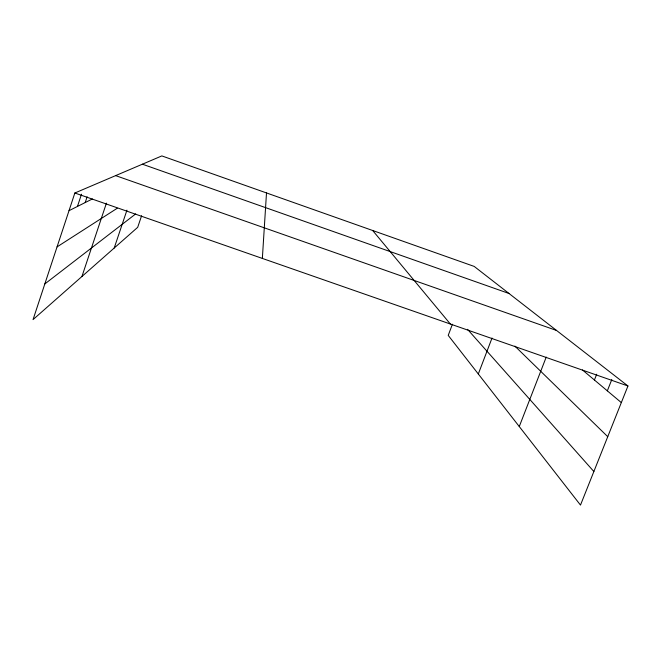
<?xml version="1.0" encoding="UTF-8"?>
<svg xmlns="http://www.w3.org/2000/svg" width="661" height="661" viewBox="0 0 661 661"><rect width="100%" height="100%" fill="white"/><g stroke="black" fill="none" stroke-linecap="round" stroke-linejoin="round"><path stroke-width="0.99" d="M262.359 258.426L266.499 192.938M452.421 324.237L448.224 335.391L580.49 505.087L627.95 385.983L474.193 266.416L161.838 155.913L74.85 193.004L33.05 319.602L137.695 227.318L141.594 215.767M77.453 206.439L81.501 194.202M85.219 202.547L87.128 196.804M81.939 276.488L106.438 203.117M114.204 248.024L126.945 210.173M478.308 373.986L492.024 338.035M519.273 426.535L546.226 357.097M594.421 379.992L596.693 374.233M607.335 390.841L611.805 379.571M44.824 283.941L135.695 213.916M57.053 246.9L117.228 208.273M69.017 210.669L92.391 198.953M74.85 193.004L627.95 385.983M115.625 175.619L556.562 330.467M142.412 164.201L509.011 293.492M582.457 369.953L621.332 402.599M514.878 346.1L607.748 436.681M467.509 329.31L593.867 471.524M372.68 230.507L450.339 324.014"/></g></svg>
